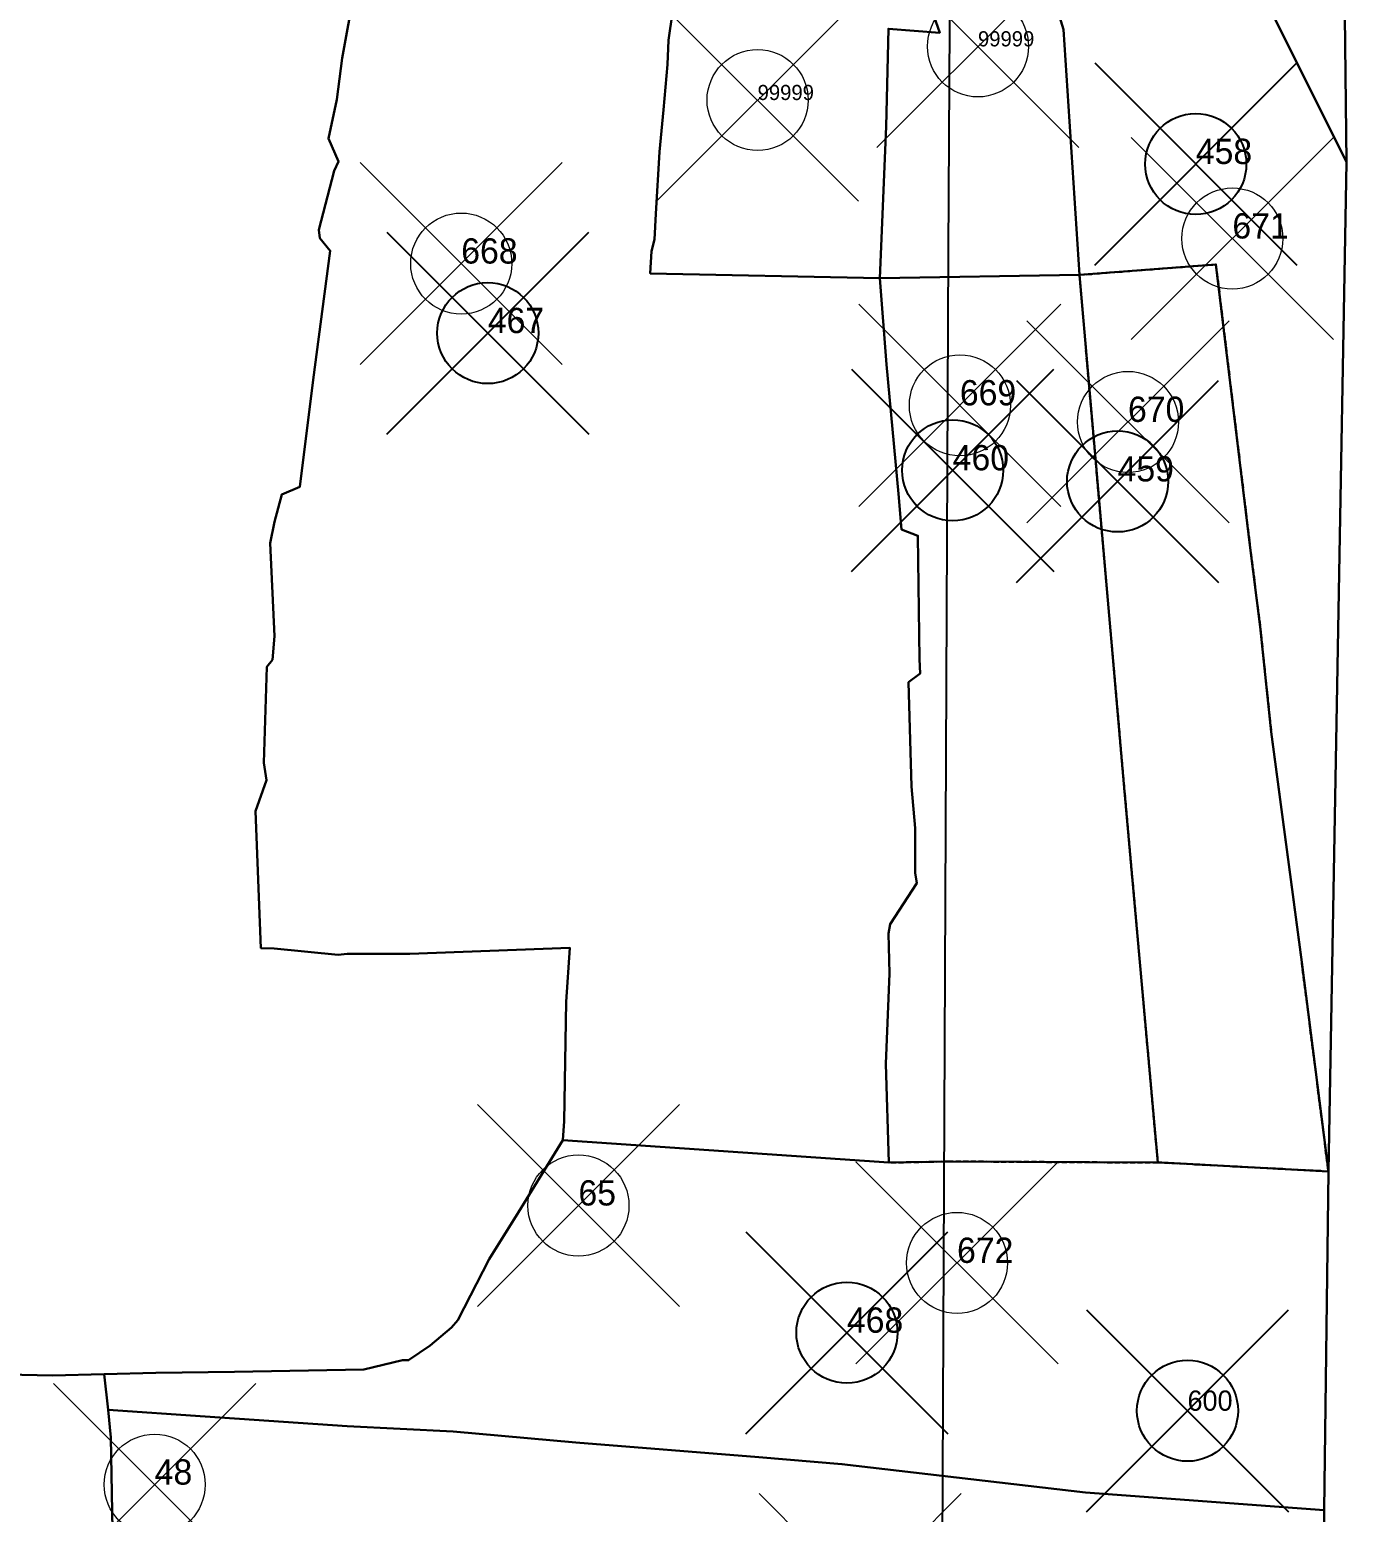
# Model space of a CAD drawing. Header units: millimetres. Extents: x -7906370 to 58235770, y -60992620 to 60.
# Drawn here: x 2957 to 3087.3, y -349.6 to -202.9 of the extents above; entities that cross this region are included whole.
import ezdxf

# ---------------------------------------------------------------- set-up
doc = ezdxf.new("R2010")
doc.units = ezdxf.units.MM
doc.header["$PDMODE"] = 35
doc.header["$PDSIZE"] = 10
doc.linetypes.add('DASHED', pattern=[0.75, 0.5, -0.25])
for name, color, linetype in [('Line_Marking_Adusting_Sheet', 1, 'Continuous'), ('Text_Gird_No', 1, 'Continuous'), ('Text_Survey_No_Old', 5, 'Continuous')]:
    doc.layers.add(name, color=color, linetype=linetype)
for name, color, linetype, lineweight in [('Poly_Survey_Bndry', 250, 'Continuous', 30), ('Poly_Village_Bndry', 250, 'Continuous', 30), ('Text_Survey_No', 250, 'Continuous', 0)]:
    doc.layers.add(name, color=color, linetype=linetype, lineweight=lineweight)
doc.layers.add('Text_Chalta_No', color=5, linetype='Continuous', lineweight=0, true_color=0x0000ff)
doc.styles.get("Standard").update_dxf_attribs({"font": 'SakalBharati.ttf'})

msp = doc.modelspace()

# ---------------------------------------------------------------- linework, layer by layer
at = {"layer": 'Line_Marking_Adusting_Sheet'}
msp.add_lwpolyline([(3048.94, -40.75), (3047.87, -224.79), (3047.3, -346), (3046.3, -562.11)], dxfattribs=at)
at = {"layer": 'Poly_Survey_Bndry'}
for points in [[(3055.69, -156.43), (3046.77, -162.28), (3059.27, -202.88), (3060.85, -227.17), (3074.37, -226.13), (3077.73, -253.9), (3078.75, -261.98), (3079.84, -272.38), (3082.85, -295.16), (3085.49, -315.87), (3087.27, -215.99), (3075.97, -193.32), (3071.57, -184.59), (3067.06, -175.72), (3060.48, -164.19)], [(3060.85, -227.17), (3059.27, -202.88), (3046.77, -162.28), (3039.47, -164.81), (3035.43, -166.2), (3036.84, -171.29), (3040.3, -181.95), (3042.45, -189.3), (3044.31, -195.42), (3047.03, -203.2), (3041.95, -202.81), (3041.72, -212.48), (3041.1, -227.48)], [(3042, -315.01), (3047.95, -314.89), (3068.61, -315.01), (3065.32, -278.29), (3060.85, -227.17), (3041.1, -227.48), (3041.76, -236.02), (3042.94, -248.81), (3043.25, -252.36), (3044.86, -252.98), (3045.01, -265.19), (3045.1, -266.6), (3043.95, -267.47), (3044.22, -277.8), (3044.59, -281.92), (3044.61, -286.34), (3044.77, -287.35), (3042.12, -291.4), (3041.96, -292.34), (3042.07, -296.29), (3041.69, -305.24)], [(3060.85, -227.17), (3074.37, -226.13), (3077.73, -253.9), (3078.75, -261.98), (3079.84, -272.38), (3082.85, -295.16), (3085.49, -315.87), (3069, -315.01), (3068.61, -315.01), (3065.32, -278.29)], [(3042, -315.01), (3009.73, -312.78), (3005.33, -319.92), (3002.43, -324.57), (2999.32, -330.59), (2998.7, -331.31), (2996.58, -333.1), (2994.46, -334.56), (2993.85, -334.56), (2990.03, -335.49), (2977.24, -335.71), (2969.44, -335.81), (2964.34, -335.95), (2964.71, -339.48), (2974.31, -340.14), (2988.38, -341.09), (2998.86, -341.62), (3011.02, -342.7), (3029.13, -344.14), (3037.34, -344.84), (3061.45, -347.64), (3085.08, -349.41), (3085.49, -315.87), (3069, -315.01), (3068.61, -315.01), (3047.95, -314.89)], [(3045.67, -378.9), (3037.09, -378.05), (3030.53, -377.4), (3014.9, -375.91), (2997.53, -374.25), (2977.17, -372.23), (2965.51, -371.45), (2964.99, -342.22), (2964.71, -339.48), (2974.31, -340.14), (2988.38, -341.09), (2998.86, -341.62), (3011.02, -342.7), (3029.13, -344.14), (3037.34, -344.84), (3061.45, -347.64), (3085.08, -349.41), (3084.67, -382.66)]]:
    msp.add_lwpolyline(points, close=True, dxfattribs=at)
for points in [[(3055.69, -156.43), (3060.48, -164.19), (3067.06, -175.72), (3071.57, -184.59), (3075.97, -193.32), (3087.27, -215.99)], [(3046.77, -162.28), (3059.27, -202.88), (3060.85, -227.17)], [(3023.92, -166.31), (3024.06, -184.26), (3023.91, -189.74), (3023.66, -191.34), (3028.55, -191.85), (3031.7, -200.02), (3023.99, -200.04), (3020.55, -200.23), (3020.59, -201.19), (3020.19, -203.93), (3020.08, -206.34), (3019.7, -210.83), (3019.29, -214.99), (3018.94, -221.12), (3018.8, -223.65), (3018.49, -224.81), (3018.37, -227.01), (3041.1, -227.48)], [(3041.1, -227.48), (3041.72, -212.48), (3041.95, -202.81), (3047.03, -203.2), (3044.31, -195.42), (3042.45, -189.3), (3040.3, -181.95), (3036.84, -171.29), (3035.43, -166.2)], [(3075.97, -193.32), (3087.27, -215.99), (3086.95, -186.97)], [(3020.59, -201.19), (3020.19, -203.93), (3020.08, -206.34), (3019.7, -210.83), (3019.29, -214.99), (3018.94, -221.12), (3018.8, -223.65), (3018.49, -224.81), (3018.37, -227.01), (3041.1, -227.48), (3041.72, -212.48), (3041.95, -202.81), (3047.03, -203.2), (3044.31, -195.42)], [(2954.66, -335.97), (2959.23, -336.08), (2964.34, -335.95), (2969.44, -335.81), (2977.24, -335.71), (2990.03, -335.49), (2993.85, -334.56), (2994.46, -334.56), (2996.58, -333.1), (2998.7, -331.31), (2999.32, -330.59), (3002.43, -324.57), (3005.33, -319.92), (3009.73, -312.78), (3009.87, -310.91), (3010.07, -299.11), (3010.41, -293.74), (2994.58, -294.35), (2988.39, -294.35), (2987.48, -294.46), (2981.15, -293.83), (2979.85, -293.78), (2979.3, -280.23), (2980.38, -277.15), (2980.12, -275.44), (2980.44, -265.93), (2980.99, -265.24), (2981.18, -262.92), (2980.75, -253.7), (2981.18, -251.6), (2981.91, -248.88), (2983.7, -248.12), (2985.02, -237.55), (2986.71, -224.77), (2985.69, -223.54), (2985.59, -222.69), (2987.09, -216.85), (2987.51, -215.94), (2986.52, -213.66), (2987.36, -209.81), (2987.88, -205.72), (2989.09, -198.97)], [(3009.73, -312.78), (3009.87, -310.91), (3010.07, -299.11), (3010.41, -293.74), (2994.58, -294.35), (2988.39, -294.35), (2987.48, -294.46), (2981.15, -293.83), (2979.85, -293.78), (2979.3, -280.23), (2980.38, -277.15), (2980.12, -275.44), (2980.44, -265.93), (2980.99, -265.24), (2981.18, -262.92), (2980.75, -253.7), (2981.18, -251.6), (2981.91, -248.88), (2983.7, -248.12), (2985.02, -237.55), (2986.71, -224.77), (2985.69, -223.54), (2985.59, -222.69), (2987.09, -216.85), (2987.51, -215.94), (2986.52, -213.66), (2987.36, -209.81), (2987.88, -205.72), (2989.09, -198.97)], [(2989.09, -198.97), (2987.88, -205.72), (2987.36, -209.81), (2986.52, -213.66), (2987.51, -215.94), (2987.09, -216.85), (2985.59, -222.69), (2985.69, -223.54), (2986.71, -224.77), (2985.02, -237.55), (2983.7, -248.12), (2981.91, -248.88), (2981.18, -251.6), (2980.75, -253.7), (2981.18, -262.92), (2980.99, -265.24), (2980.44, -265.93), (2980.12, -275.44), (2980.38, -277.15), (2979.3, -280.23), (2979.85, -293.78), (2981.15, -293.83), (2987.48, -294.46), (2988.39, -294.35), (2994.58, -294.35), (3010.41, -293.74), (3010.07, -299.11), (3009.87, -310.91), (3009.73, -312.78), (3042, -315.01), (3041.69, -305.24), (3042.07, -296.29), (3041.96, -292.34), (3042.12, -291.4), (3044.77, -287.35), (3044.61, -286.34), (3044.59, -281.92), (3044.22, -277.8), (3043.95, -267.47), (3045.1, -266.6), (3045.01, -265.19), (3044.86, -252.98), (3043.25, -252.36), (3042.94, -248.81), (3041.76, -236.02), (3041.1, -227.48), (3018.37, -227.01), (3018.49, -224.81), (3018.8, -223.65), (3018.94, -221.12), (3019.29, -214.99), (3019.7, -210.83), (3020.08, -206.34), (3020.19, -203.93), (3020.59, -201.19)], [(3060.85, -227.17), (3041.1, -227.48)], [(3041.1, -227.48), (3041.76, -236.02), (3042.94, -248.81), (3043.25, -252.36), (3044.86, -252.98), (3045.01, -265.19), (3045.1, -266.6), (3043.95, -267.47), (3044.22, -277.8), (3044.59, -281.92), (3044.61, -286.34), (3044.77, -287.35), (3042.12, -291.4), (3041.96, -292.34), (3042.07, -296.29), (3041.69, -305.24), (3042, -315.01)], [(2964.34, -335.95), (2969.44, -335.81), (2977.24, -335.71), (2990.03, -335.49), (2993.85, -334.56), (2994.46, -334.56), (2996.58, -333.1), (2998.7, -331.31), (2999.32, -330.59), (3002.43, -324.57), (3005.33, -319.92), (3009.73, -312.78)], [(3042, -315.01), (3009.73, -312.78)], [(2922.27, -327.09), (2922.05, -332.03), (2930.63, -333.95), (2931.11, -334.11), (2933.94, -334.7), (2954.66, -335.97), (2959.23, -336.08), (2964.34, -335.95)], [(2965.51, -371.45), (2964.99, -342.22), (2964.71, -339.48), (2964.34, -335.95), (2959.23, -336.08), (2954.66, -335.97)], [(2964.34, -335.95), (2964.71, -339.48)], [(2964.71, -339.48), (2974.31, -340.14), (2988.38, -341.09), (2998.86, -341.62), (3011.02, -342.7), (3029.13, -344.14), (3037.34, -344.84), (3061.45, -347.64), (3085.08, -349.41)], [(2964.71, -339.48), (2964.99, -342.22), (2965.51, -371.45)]]:
    msp.add_lwpolyline(points, dxfattribs=at)
at = {"layer": 'Poly_Survey_Bndry', "linetype": 'DASHED'}
for points in [[(3060.85, -227.17), (3074.37, -226.13), (3077.73, -253.9), (3078.75, -261.98), (3079.84, -272.38), (3082.85, -295.16), (3085.49, -315.87)], [(3060.85, -227.17), (3065.32, -278.29), (3068.61, -315.01)], [(3068.61, -315.01), (3047.95, -314.89), (3042, -315.01)], [(3085.49, -315.87), (3069, -315.01), (3068.61, -315.01)]]:
    msp.add_lwpolyline(points, dxfattribs=at)
at = {"layer": 'Poly_Village_Bndry'}
for points in [[(3087.27, -215.99), (3086.95, -186.97)], [(3085.49, -315.87), (3087.27, -215.99)], [(3085.08, -349.41), (3085.49, -315.87)], [(3084.67, -382.66), (3085.08, -349.41)]]:
    msp.add_lwpolyline(points, dxfattribs=at)
at = {"layer": 'Text_Chalta_No'}
for p in [(3011.27, -319.25), (2969.33, -346.87)]:
    msp.add_point(p, dxfattribs=at)
at = {"layer": 'Text_Gird_No'}
msp.add_point((3071.55, -339.56), dxfattribs=at)
at = {"layer": 'Text_Survey_No'}
for p in [(3050.81, -204.55), (3029, -209.86), (3075.99, -223.56), (2999.67, -226.04), (3049.02, -240.07), (3065.66, -241.71), (3048.74, -324.93), (3039.14, -357.76)]:
    msp.add_point(p, dxfattribs=at)
at = {"layer": 'Text_Survey_No_Old'}
for p in [(3072.37, -216.19), (3002.3, -232.92), (3048.31, -246.5), (3064.63, -247.6), (3037.84, -331.84)]:
    msp.add_point(p, dxfattribs=at)

# ---------------------------------------------------------------- texts
at = {"layer": 'Text_Chalta_No', "linetype": 'DASHED'}
for s, p in [('65', (3011.27, -319.25)), ('48', (2969.33, -346.87))]:
    msp.add_text(s, height=2.5, dxfattribs=at).set_placement(p)
at = {"layer": 'Text_Gird_No'}
msp.add_text('600', height=2, dxfattribs=at).set_placement((3071.55, -339.56))
at = {"layer": 'Text_Survey_No', "linetype": 'DASHED'}
for s, height, p in [('99999', 1.5, (3050.81, -204.55)), ('99999', 1.5, (3029, -209.86)), ('671', 2.5, (3075.99, -223.56)), ('668', 2.5, (2999.67, -226.04)), ('669', 2.5, (3049.02, -240.07)), ('670', 2.5, (3065.66, -241.71)), ('672', 2.5, (3048.74, -324.93))]:
    msp.add_text(s, height=height, dxfattribs=at).set_placement(p)
at = {"layer": 'Text_Survey_No_Old', "linetype": 'DASHED'}
for s, p in [('458', (3072.37, -216.19)), ('467', (3002.3, -232.92)), ('460', (3048.31, -246.5)), ('459', (3064.63, -247.6)), ('468', (3037.84, -331.84))]:
    msp.add_text(s, height=2.5, dxfattribs=at).set_placement(p)

doc.saveas('drawing.dxf')
